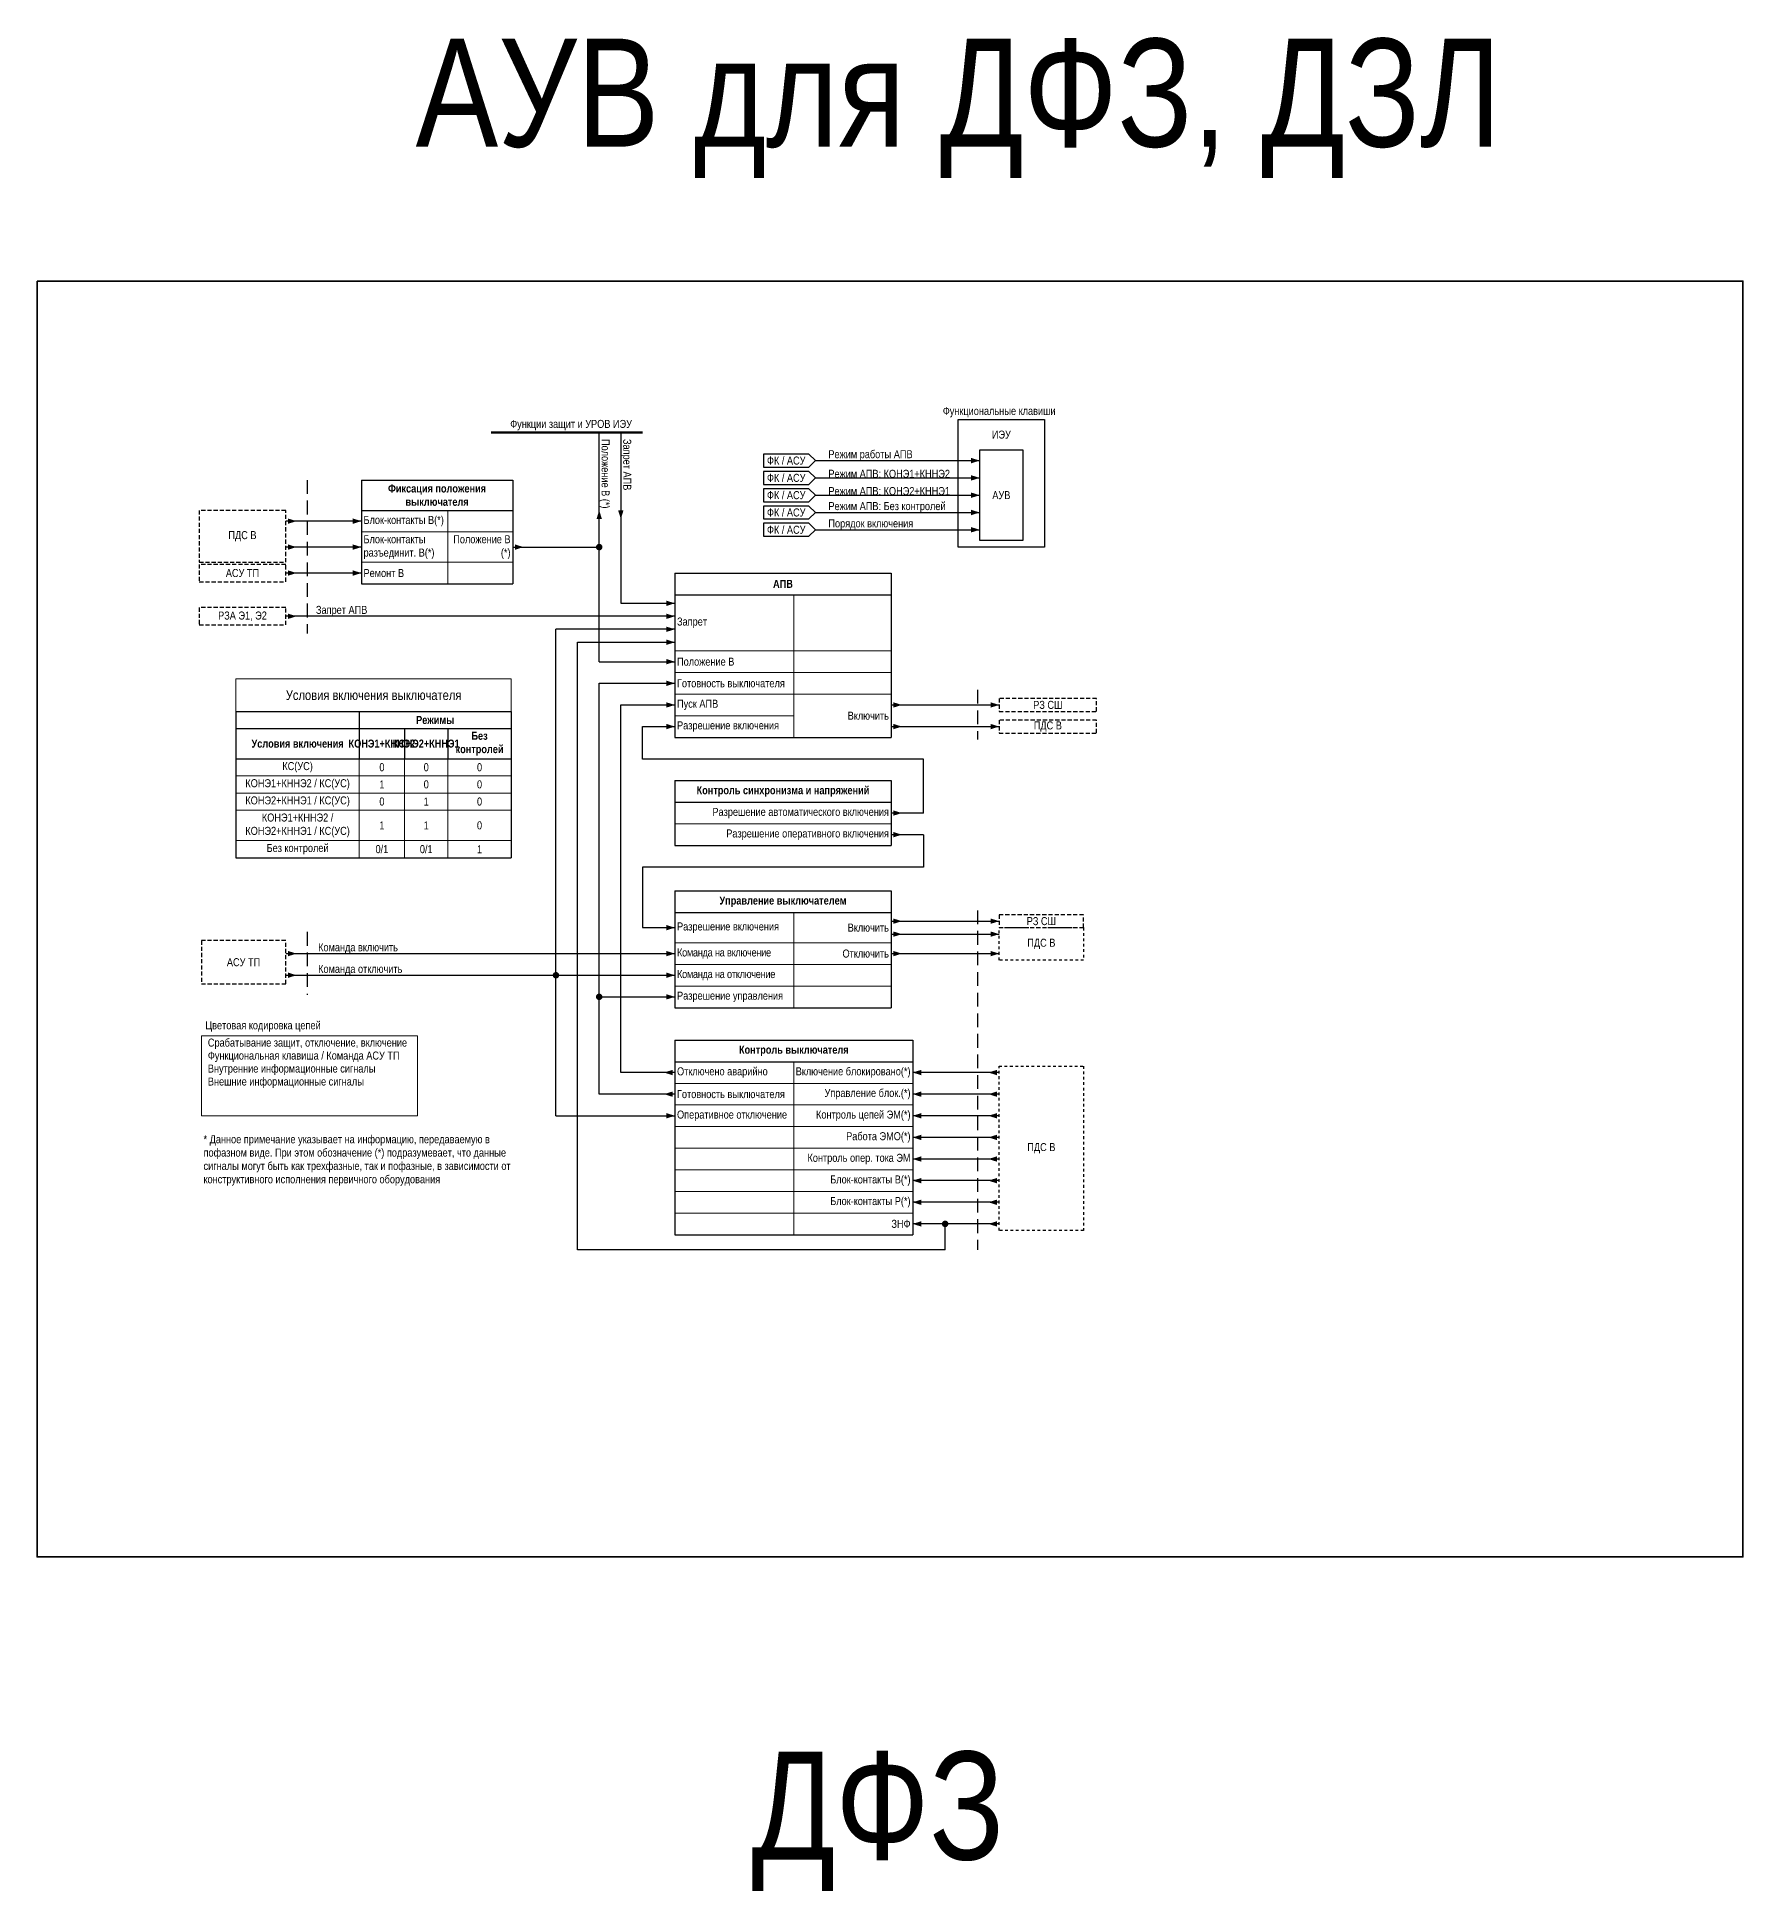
# Model space of a CAD drawing. Header units: millimetres. Extents: x -14593 to 14732, y -17400 to 5232.
# Drawn here: x 1910 to 2699, y -5269 to -4412 of the extents above; entities that cross this region are included whole.
import ezdxf
from ezdxf.enums import TextEntityAlignment as Align

# ---------------------------------------------------------------- set-up
doc = ezdxf.new("R2010")
doc.units = ezdxf.units.MM
doc.linetypes.add('JIS_02_1.2', pattern=[2.5, 1.25, -1.25])
doc.linetypes.add('штриховая2', pattern=[9.525, 6.35, -3.175])
for name, color, linetype, lineweight in [('Основная', 7, 'Continuous', 30), ('Отключение_включение', 1, 'Continuous', 30), ('Тонкая', 7, 'Continuous', 18), ('Цепи внешние', 84, 'Continuous', 30), ('Цепи внутренние', 5, 'Continuous', 30), ('Цепь - ФК и АСУ', 132, 'Continuous', 30)]:
    doc.layers.add(name, color=color, linetype=linetype, lineweight=lineweight)
doc.layers.add('Рамка', color=8, linetype='Continuous', lineweight=35, plot=False)
doc.styles.add('Narrow', font='ARIALN.TTF')
doc.styles.add('Табл дан', font='ARIALN.TTF')
doc.styles.add('Табл загол', font='ARIALNB.TTF')
doc.styles.add('Табл назв', font='ARIALN.TTF')

# ---------------------------------------------------------------- blocks, each defined once
blk = doc.blocks.new('*T190')
at = {"layer": 'Основная', "color": 0, "linetype": 'ByBlock', "lineweight": -2, "transparency": 16777216}
for p, q in [((0, 0), (100, 0)), ((0, 0), (0, -10)), ((100, 0), (100, -10))]:
    blk.add_line(p, q, dxfattribs=at)
at = {"layer": 'Основная', "color": 0, "linetype": 'ByBlock', "lineweight": 30, "transparency": 16777216}
for p, q in [((0, -10), (100, -10)), ((0, -10), (0, -76)), ((100, -10), (100, -76)), ((0, -76), (100, -76))]:
    blk.add_line(p, q, dxfattribs=at)
at = {"layer": 'Основная', "color": 0, "linetype": 'ByBlock', "lineweight": 18, "transparency": 16777216}
for p, q in [((55, -10), (55, -76)), ((0, -36), (100, -36)), ((0, -46), (100, -46)), ((0, -56), (100, -56)), ((0, -66), (55, -66))]:
    blk.add_line(p, q, dxfattribs=at)
at = {"layer": 'Основная', "color": 0, "transparency": 16777216, "char_height": 3.7}
for s, insert, width, attachment_point, style in [('{\\C256;АПВ}', (50, -5), 97, 5, 'Табл загол'), ('Запрет', (1, -23), 53, 4, 'Табл дан'), ('Положение В', (1, -41), 53, 4, 'Табл дан'), ('Готовность выключателя', (1, -51), 53, 4, 'Табл дан'), ('Пуск АПВ', (1, -61), 53, 4, 'Табл дан'), ('Включить', (99, -66), 43, 6, 'Табл дан'), ('Разрешение включения', (1, -71), 53, 4, 'Табл дан')]:
    blk.add_mtext(s, dxfattribs=dict(at, insert=insert, width=width, attachment_point=attachment_point, style=style))
blk = doc.blocks.new('*T191')
at = {"layer": 'Основная', "color": 0, "linetype": 'ByBlock', "lineweight": -2, "transparency": 16777216}
for p, q in [((0, 0), (110, 0)), ((0, 0), (0, -10)), ((110, 0), (110, -10))]:
    blk.add_line(p, q, dxfattribs=at)
at = {"layer": 'Основная', "color": 0, "linetype": 'ByBlock', "lineweight": 30, "transparency": 16777216}
for p, q in [((0, -10), (110, -10)), ((0, -10), (0, -90)), ((110, -10), (110, -90)), ((0, -90), (110, -90))]:
    blk.add_line(p, q, dxfattribs=at)
at = {"layer": 'Основная', "color": 0, "linetype": 'ByBlock', "lineweight": 18, "transparency": 16777216}
for p, q in [((55, -10), (55, -90)), ((0, -20), (110, -20)), ((0, -30), (110, -30)), ((0, -40), (110, -40)), ((0, -50), (110, -50)), ((0, -60), (110, -60)), ((0, -70), (110, -70)), ((0, -80), (110, -80))]:
    blk.add_line(p, q, dxfattribs=at)
at = {"layer": 'Основная', "color": 0, "transparency": 16777216, "char_height": 3.7}
for s, insert, width, attachment_point, style in [('Контроль выключателя', (55, -5), 107, 5, 'Табл загол'), ('Отключено аварийно', (1, -15), 53, 4, 'Табл дан'), ('Включение блокировано(*)', (109, -15), 53, 6, 'Табл дан'), ('Готовность выключателя', (1, -25), 53, 4, 'Табл дан'), ('Управление блок.(*)', (109, -25), 53, 6, 'Табл дан'), ('Оперативное отключение', (1, -35), 53, 4, 'Табл дан'), ('Контроль цепей ЭМ(*)', (109, -35), 53, 6, 'Табл дан'), ('Работа ЭМО(*) ', (109, -45), 53, 6, 'Табл дан'), ('Контроль опер. тока ЭМ', (109, -55), 53, 6, 'Табл дан'), ('Блок-контакты В(*)', (109, -65), 53, 6, 'Табл дан'), ('Блок-контакты Р(*)', (109, -75), 53, 6, 'Табл дан'), ('ЗНФ', (109, -85), 53, 6, 'Табл дан')]:
    blk.add_mtext(s, dxfattribs=dict(at, insert=insert, width=width, attachment_point=attachment_point, style=style))
blk = doc.blocks.new('*T189')
at = {"layer": 'Основная', "color": 0, "linetype": 'ByBlock', "lineweight": -2, "transparency": 16777216}
for p, q in [((0, 0), (100, 0)), ((0, 0), (0, -10)), ((100, 0), (100, -10))]:
    blk.add_line(p, q, dxfattribs=at)
at = {"layer": 'Основная', "color": 0, "linetype": 'ByBlock', "lineweight": 30, "transparency": 16777216}
for p, q in [((0, -10), (100, -10)), ((0, -10), (0, -54)), ((100, -10), (100, -54)), ((0, -54), (100, -54))]:
    blk.add_line(p, q, dxfattribs=at)
at = {"layer": 'Основная', "color": 0, "linetype": 'ByBlock', "lineweight": 18, "transparency": 16777216}
for p, q in [((55, -10), (55, -54)), ((0, -24), (100, -24)), ((0, -34), (100, -34)), ((0, -44), (100, -44))]:
    blk.add_line(p, q, dxfattribs=at)
at = {"layer": 'Основная', "color": 0, "transparency": 16777216, "char_height": 3.7}
for s, insert, width, attachment_point, style in [('Управление выключателем', (50, -5), 97, 5, 'Табл загол'), ('Разрешение включения', (1, -17), 53, 4, 'Табл дан'), ('Включить', (99, -17), 43, 6, 'Табл дан'), ('{\\T0.95;Команда на включение}', (1, -29), 53, 4, 'Табл дан'), ('Отключить', (99, -29), 43, 6, 'Табл дан'), ('{\\T0.95;Команда на отключение}', (1, -39), 53, 4, 'Табл дан'), ('Разрешение управления', (1, -49), 53, 4, 'Табл дан')]:
    blk.add_mtext(s, dxfattribs=dict(at, insert=insert, width=width, attachment_point=attachment_point, style=style))
blk = doc.blocks.new('Point')
at = {"layer": 'Основная', "color": 0, "const_width": 1.5}
blk.add_lwpolyline([(-0.75, 0, 1), (0.75, 0, 1)], format="xyb", close=True, dxfattribs=at)
blk = doc.blocks.new('*T188')
at = {"layer": 'Основная', "color": 0, "linetype": 'ByBlock', "lineweight": -2, "transparency": 16777216}
for p, q in [((0, 0), (70, 0)), ((0, 0), (0, -14.03)), ((70, 0), (70, -14.03))]:
    blk.add_line(p, q, dxfattribs=at)
at = {"layer": 'Основная', "color": 0, "linetype": 'ByBlock', "lineweight": 30, "transparency": 16777216}
for p, q in [((0, -14.03), (70, -14.03)), ((0, -14.03), (0, -48.05)), ((70, -14.03), (70, -48.05)), ((0, -48.05), (70, -48.05))]:
    blk.add_line(p, q, dxfattribs=at)
at = {"layer": 'Основная', "color": 0, "linetype": 'ByBlock', "lineweight": 18, "transparency": 16777216}
for p, q in [((40, -14.03), (40, -48.05)), ((0, -24.03), (70, -24.03)), ((0, -38.05), (70, -38.05))]:
    blk.add_line(p, q, dxfattribs=at)
at = {"layer": 'Основная', "color": 0, "transparency": 16777216, "char_height": 3.7}
for s, insert, width, attachment_point, style in [('Фиксация положения выключателя', (35, -7.02), 67, 5, 'Табл загол'), ('Блок-контакты В(*)', (1, -19.03), 38, 4, 'Табл дан'), ('Блок-контакты разъединит. В(*)', (1, -31.04), 38, 4, 'Табл дан'), ('\\A1;Положение В (*)', (69, -31.04), 28, 6, 'Табл дан'), ('Ремонт В', (1, -43.05), 38, 4, 'Табл дан')]:
    blk.add_mtext(s, dxfattribs=dict(at, insert=insert, width=width, attachment_point=attachment_point, style=style))
blk = doc.blocks.new('*T347')
at = {"layer": 'Основная', "color": 0, "linetype": 'ByBlock', "lineweight": -2, "transparency": 16777216}
for p, q in [((0, 0), (100, 0)), ((0, 0), (0, -10)), ((100, 0), (100, -10))]:
    blk.add_line(p, q, dxfattribs=at)
at = {"layer": 'Основная', "color": 0, "linetype": 'ByBlock', "lineweight": 30, "transparency": 16777216}
for p, q in [((0, -10), (100, -10)), ((0, -10), (0, -30)), ((100, -10), (100, -30)), ((0, -30), (100, -30))]:
    blk.add_line(p, q, dxfattribs=at)
at = {"layer": 'Основная', "color": 0, "linetype": 'ByBlock', "lineweight": 18, "transparency": 16777216}
blk.add_line((0, -20), (100, -20), dxfattribs=at)
at = {"layer": 'Основная', "color": 0, "transparency": 16777216, "char_height": 3.7}
for s, insert, width, attachment_point, style in [('{\\C256;Контроль синхронизма и напряжений}', (50, -5), 97, 5, 'Табл загол'), ('Разрешение автоматического включения', (99, -15), 98, 6, 'Табл дан'), ('Разрешение оперативного включения', (99, -25), 98, 6, 'Табл дан')]:
    blk.add_mtext(s, dxfattribs=dict(at, insert=insert, width=width, attachment_point=attachment_point, style=style))
blk = doc.blocks.new('*T348')
at = {"layer": 'Defpoints', "color": 8, "linetype": 'ByBlock', "lineweight": 0, "transparency": 16777216}
for p, q in [((0, 0), (127.3, 0)), ((0, 0), (0, -15)), ((127.3, 0), (127.3, -15))]:
    blk.add_line(p, q, dxfattribs=at)
at = {"layer": 'Основная', "color": 0, "linetype": 'ByBlock', "lineweight": -2, "transparency": 16777216}
for p, q in [((0, -15), (127.3, -15)), ((0, -15), (0, -36.86)), ((57, -15), (57, -36.86)), ((127.3, -15), (127.3, -36.86)), ((0, -22.93), (127.3, -22.93)), ((78, -22.93), (78, -36.86)), ((98, -22.93), (98, -36.86))]:
    blk.add_line(p, q, dxfattribs=at)
at = {"layer": 'Основная', "color": 0, "linetype": 'ByBlock', "lineweight": 30, "transparency": 16777216}
for p, q in [((0, -36.86), (127.3, -36.86)), ((0, -36.86), (0, -82.68)), ((127.3, -36.86), (127.3, -82.68)), ((0, -82.68), (127.3, -82.68))]:
    blk.add_line(p, q, dxfattribs=at)
at = {"layer": 'Основная', "color": 0, "linetype": 'ByBlock', "lineweight": 18, "transparency": 16777216}
for p, q in [((57, -36.86), (57, -82.68)), ((78, -36.86), (78, -82.68)), ((98, -36.86), (98, -82.68)), ((0, -44.8), (127.3, -44.8)), ((0, -52.73), (127.3, -52.73)), ((0, -60.66), (127.3, -60.66)), ((0, -74.75), (127.3, -74.75))]:
    blk.add_line(p, q, dxfattribs=at)
at = {"layer": 'Основная', "color": 0, "transparency": 16777216, "attachment_point": 5}
for s, insert, char_height, width, style in [('Условия включения выключателя', (63.65, -7.5), 4.5, 124.3, 'Табл назв'), ('Режимы', (92.15, -18.97), 3.7, 67.3, 'Табл загол'), ('{\\C256;Без контролей}', (112.65, -29.9), 3.7, 26.3, 'Табл загол'), ('Условия включения', (28.5, -29.9), 3.7, 54, 'Табл загол'), ('КОНЭ1+КННЭ2', (67.5, -29.9), 3.7, 18, 'Табл загол'), ('КОНЭ2+КННЭ1', (88, -29.9), 3.7, 17, 'Табл загол'), ('КС(УС)', (28.5, -40.83), 3.7, 55, 'Табл дан'), ('0', (67.5, -40.83), 3.7, 19, 'Табл дан'), ('0', (88, -40.83), 3.7, 18, 'Табл дан'), ('0', (112.65, -40.83), 3.7, 27.3, 'Табл дан'), ('КОНЭ1+КННЭ2 / КС(УС)', (28.5, -48.76), 3.7, 55, 'Табл дан'), ('1', (67.5, -48.76), 3.7, 19, 'Табл дан'), ('0', (88, -48.76), 3.7, 18, 'Табл дан'), ('0', (112.65, -48.76), 3.7, 27.3, 'Табл дан'), ('КОНЭ2+КННЭ1 / КС(УС)', (28.5, -56.7), 3.7, 55, 'Табл дан'), ('0', (67.5, -56.7), 3.7, 19, 'Табл дан'), ('1', (88, -56.7), 3.7, 18, 'Табл дан'), ('0', (112.65, -56.7), 3.7, 27.3, 'Табл дан'), ('КОНЭ1+КННЭ2 / КОНЭ2+КННЭ1 / КС(УС)', (28.5, -67.71), 3.7, 55, 'Табл дан'), ('1', (67.5, -67.71), 3.7, 19, 'Табл дан'), ('1', (88, -67.71), 3.7, 18, 'Табл дан'), ('0', (112.65, -67.71), 3.7, 27.3, 'Табл дан'), ('Без контролей', (28.5, -78.71), 3.7, 55, 'Табл дан'), ('\\A1;{\\H1x;0/1}', (67.5, -78.71), 3.7, 19, 'Табл дан'), ('\\A1;{\\H1x;0/1}', (88, -78.71), 3.7, 18, 'Табл дан'), ('1', (112.65, -78.71), 3.7, 27.3, 'Табл дан')]:
    blk.add_mtext(s, dxfattribs=dict(at, insert=insert, char_height=char_height, width=width, style=style))

msp = doc.modelspace()

# ---------------------------------------------------------------- linework, layer by layer
at = {"layer": 'Основная'}
msp.add_lwpolyline([(2336, -4589), (2376, -4589), (2376, -4648), (2336, -4648)], close=True, dxfattribs=at)
at = {"layer": 'Основная', "ltscale": 0.3}
msp.add_lwpolyline([(2346, -4603), (2366, -4603), (2366, -4645), (2346, -4645)], close=True, dxfattribs=at)
at = {"layer": 'Отключение_включение', "ltscale": 0.3}
for points in [[(2150, -4911), (2150, -4686)], [(2205, -4686), (2150, -4686)], [(2305, -4731), (2355, -4731)], [(2305, -4827), (2355, -4827)], [(2025, -4836), (2205, -4836)], [(2305, -4836), (2355, -4836)], [(2025, -4846), (2205, -4846)]]:
    msp.add_lwpolyline(points, dxfattribs=at)
for points in [[(2205, -4686, 0, 2.5, 0), (2201, -4686, 0, 0, 0)], [(2310, -4731, 0, 2.5, 0), (2306, -4731, 0, 0, 0)], [(2355, -4731, 0, 2.5, 0), (2351, -4731, 0, 0, 0)], [(2310, -4827, 0, 2.5, 0), (2306, -4827, 0, 0, 0)], [(2355, -4827, 0, 2.5, 0), (2351, -4827, 0, 0, 0)], [(2030, -4836, 0, 2.5, 0), (2026, -4836, 0, 0, 0)], [(2205, -4836, 0, 2.5, 0), (2201, -4836, 0, 0, 0)], [(2310, -4836, 0, 2.5, 0), (2306, -4836, 0, 0, 0)], [(2355, -4836, 0, 2.5, 0), (2351, -4836, 0, 0, 0)], [(2030, -4846, 0, 2.5, 0), (2026, -4846, 0, 0, 0)], [(2205, -4846, 0, 2.5, 0), (2201, -4846, 0, 0, 0)], [(2205, -4911, 0, 2.5, 0), (2201, -4911, 0, 0, 0)]]:
    msp.add_lwpolyline(points, format="xyseb", dxfattribs=at)
at = {"layer": 'Отключение_включение'}
msp.add_lwpolyline([(2150, -4911), (2205, -4911)], dxfattribs=at)
at = {"layer": 'Рамка', "color": 1}
msp.add_lwpolyline([(1910, -4525), (2699, -4525), (2699, -5115), (1910, -5115)], close=True, dxfattribs=at)
at = {"layer": 'Тонкая', "ltscale": 0.3}
msp.add_lwpolyline([(1986, -4874), (2086, -4874), (2086, -4911), (1986, -4911)], close=True, dxfattribs=at)
at = {"layer": 'Цепи внешние', "linetype": 'штриховая2', "ltscale": 0.3}
for points in [[(2025, -4631), (1985, -4631), (1985, -4655), (2025, -4655)], [(2025, -4656), (1985, -4656), (1985, -4664), (2025, -4664)], [(2025, -4676), (1985, -4676), (1985, -4684), (2025, -4684)], [(2400, -4718), (2355, -4718), (2355, -4724), (2400, -4724)], [(2400, -4728), (2355, -4728), (2355, -4734), (2400, -4734)], [(2394, -4818), (2355, -4818), (2355, -4824), (2394, -4824)], [(2025, -4830), (1986, -4830), (1986, -4850), (2025, -4850)]]:
    msp.add_lwpolyline(points, close=True, dxfattribs=at)
at = {"layer": 'Цепи внешние', "ltscale": 0.3}
for points in [[(2030, -4636, 0, 2.5, 0), (2026, -4636, 0, 0, 0)], [(2060, -4636, 0, 2.5, 0), (2056, -4636, 0, 0, 0)], [(2030, -4648, 0, 2.5, 0), (2026, -4648, 0, 0, 0)], [(2060, -4648, 0, 2.5, 0), (2056, -4648, 0, 0, 0)], [(2030, -4660, 0, 2.5, 0), (2026, -4660, 0, 0, 0)], [(2060, -4660, 0, 2.5, 0), (2056, -4660, 0, 0, 0)], [(2030, -4680, 0, 2.5, 0), (2026, -4680, 0, 0, 0)], [(2205, -4680, 0, 2.5, 0), (2201, -4680, 0, 0, 0)], [(2205, -4692, 0, 2.5, 0), (2201, -4692, 0, 0, 0)], [(2310, -4721, 0, 2.5, 0), (2306, -4721, 0, 0, 0)], [(2355, -4721, 0, 2.5, 0), (2351, -4721, 0, 0, 0)], [(2310, -4821, 0, 2.5, 0), (2306, -4821, 0, 0, 0)], [(2355, -4821, 0, 2.5, 0), (2351, -4821, 0, 0, 0)], [(2315, -4891, 0, 2.5, 0), (2319, -4891, 0, 0, 0)], [(2350, -4891, 0, 2.5, 0), (2354, -4891, 0, 0, 0)], [(2315, -4901, 0, 2.5, 0), (2319, -4901, 0, 0, 0)], [(2350, -4901, 0, 2.5, 0), (2354, -4901, 0, 0, 0)], [(2315, -4911, 0, 2.5, 0), (2319, -4911, 0, 0, 0)], [(2350, -4911, 0, 2.5, 0), (2354, -4911, 0, 0, 0)], [(2315, -4921, 0, 2.5, 0), (2319, -4921, 0, 0, 0)], [(2350, -4921, 0, 2.5, 0), (2354, -4921, 0, 0, 0)], [(2315, -4931, 0, 2.5, 0), (2319, -4931, 0, 0, 0)], [(2350, -4931, 0, 2.5, 0), (2354, -4931, 0, 0, 0)], [(2315, -4941, 0, 2.5, 0), (2319, -4941, 0, 0, 0)], [(2350, -4941, 0, 2.5, 0), (2354, -4941, 0, 0, 0)], [(2315, -4951, 0, 2.5, 0), (2319, -4951, 0, 0, 0)], [(2350, -4951, 0, 2.5, 0), (2354, -4951, 0, 0, 0)], [(2315, -4961, 0, 2.5, 0), (2319, -4961, 0, 0, 0)], [(2350, -4961, 0, 2.5, 0), (2354, -4961, 0, 0, 0)]]:
    msp.add_lwpolyline(points, format="xyseb", dxfattribs=at)
at = {"layer": 'Цепи внешние'}
for points in [[(2060, -4636), (2025, -4636)], [(2060, -4648), (2025, -4648)], [(2060, -4660), (2025, -4660)], [(2160, -4973), (2160, -4692)], [(2160, -4692), (2205, -4692)], [(2355, -4951), (2315, -4951)], [(2355, -4961), (2315, -4961)], [(2330, -4973), (2330, -4961)]]:
    msp.add_lwpolyline(points, dxfattribs=at)
at = {"layer": 'Цепи внешние', "ltscale": 0.3}
for points in [[(2205, -4680), (2025, -4680)], [(2305, -4721), (2355, -4721)], [(2305, -4821), (2355, -4821)], [(2355, -4891), (2315, -4891)], [(2355, -4901), (2315, -4901)], [(2355, -4911), (2355, -4911), (2355, -4911), (2315, -4911)], [(2355, -4921), (2355, -4921), (2355, -4921), (2315, -4921)], [(2355, -4931), (2355, -4931), (2355, -4931), (2315, -4931)], [(2355, -4941), (2355, -4941), (2355, -4941), (2315, -4941)], [(2330, -4973), (2160, -4973)]]:
    msp.add_lwpolyline(points, dxfattribs=at)
at = {"layer": 'Цепи внешние', "linetype": 'JIS_02_1.2'}
for points in [[(2355, -4824), (2394, -4824), (2394, -4839), (2355, -4839)], [(2355, -4888), (2394, -4888), (2394, -4964), (2355, -4964)]]:
    msp.add_lwpolyline(points, close=True, dxfattribs=at)
at = {"layer": 'Цепи внутренние'}
for p, q in [((2320, -4771), (2305, -4771)), ((2320, -4781), (2305, -4781))]:
    msp.add_line(p, q, dxfattribs=at)
at = {"layer": 'Цепи внутренние', "lineweight": 60}
msp.add_lwpolyline([(2120, -4595), (2190, -4595)], dxfattribs=at)
at = {"layer": 'Цепи внутренние', "ltscale": 0.3}
for points in [[(2170, -4701), (2170, -4595)], [(2170, -4901), (2170, -4711)], [(2180, -4891), (2180, -4721)], [(2170, -4856), (2205, -4856)], [(2205, -4891), (2180, -4891)], [(2205, -4901), (2170, -4901)]]:
    msp.add_lwpolyline(points, dxfattribs=at)
at = {"layer": 'Цепи внутренние'}
for points in [[(2180, -4595), (2180, -4674)], [(2130, -4648), (2170, -4648)], [(2180, -4674), (2205, -4674)], [(2170, -4701), (2205, -4701)], [(2170, -4711), (2205, -4711)], [(2180, -4721), (2205, -4721)], [(2190, -4746), (2190, -4731)], [(2190, -4731), (2205, -4731)], [(2320, -4746), (2190, -4746)], [(2320, -4771), (2320, -4746)], [(2320, -4781), (2320, -4796)], [(2320, -4796), (2190, -4796)], [(2190, -4796), (2190, -4824)], [(2190, -4824), (2205, -4824)]]:
    msp.add_lwpolyline(points, dxfattribs=at)
at = {"layer": 'Цепи внутренние', "linetype": 'штриховая2'}
for points in [[(2035, -4617), (2035, -4688)], [(2345, -4714), (2345, -4737)], [(2345, -4816), (2345, -4973)], [(2035, -4826), (2035, -4855)]]:
    msp.add_lwpolyline(points, dxfattribs=at)
at = {"layer": 'Цепи внутренние', "ltscale": 0.3}
for points in [[(2170, -4631, 0, 2.5, 0), (2170, -4635, 0, 0, 0)], [(2180, -4635, 0, 2.5, 0), (2180, -4631, 0, 0, 0)], [(2135, -4648, 0, 2.5, 0), (2131, -4648, 0, 0, 0)], [(2205, -4674, 0, 2.5, 0), (2201, -4674, 0, 0, 0)], [(2205, -4701, 0, 2.5, 0), (2201, -4701, 0, 0, 0)], [(2205, -4711, 0, 2.5, 0), (2201, -4711, 0, 0, 0)], [(2205, -4721, 0, 2.5, 0), (2201, -4721, 0, 0, 0)], [(2205, -4731, 0, 2.5, 0), (2201, -4731, 0, 0, 0)], [(2310, -4771, 0, 2.5, 0), (2306, -4771, 0, 0, 0)], [(2310, -4781, 0, 2.5, 0), (2306, -4781, 0, 0, 0)], [(2205, -4824, 0, 2.5, 0), (2201, -4824, 0, 0, 0)], [(2205, -4856, 0, 2.5, 0), (2201, -4856, 0, 0, 0)], [(2200, -4891, 0, 2.5, 0), (2204, -4891, 0, 0, 0)], [(2200, -4901, 0, 2.5, 0), (2204, -4901, 0, 0, 0)]]:
    msp.add_lwpolyline(points, format="xyseb", dxfattribs=at)
at = {"layer": 'Цепь - ФК и АСУ', "ltscale": 0.3}
for points in [[(2270, -4608), (2267, -4605), (2246, -4605), (2246, -4611), (2267, -4611), (2270, -4608)], [(2270, -4616), (2267, -4613), (2246, -4613), (2246, -4619), (2267, -4619), (2270, -4616)], [(2270, -4624), (2267, -4621), (2246, -4621), (2246, -4627), (2267, -4627), (2270, -4624)], [(2270, -4632), (2267, -4629), (2246, -4629), (2246, -4635), (2267, -4635), (2270, -4632)], [(2270, -4640), (2267, -4637), (2246, -4637), (2246, -4643), (2267, -4643), (2270, -4640)]]:
    msp.add_lwpolyline(points, dxfattribs=at)
at = {"layer": 'Цепь - ФК и АСУ'}
for points in [[(2270, -4608), (2346, -4608)], [(2270, -4616), (2346, -4616)], [(2270, -4624), (2346, -4624)], [(2270, -4632), (2346, -4632)], [(2270, -4640), (2346, -4640)]]:
    msp.add_lwpolyline(points, dxfattribs=at)
at = {"layer": 'Цепь - ФК и АСУ', "ltscale": 0.3}
for points in [[(2346, -4608, 0, 2.5, 0), (2342, -4608, 0, 0, 0)], [(2346, -4616, 0, 2.5, 0), (2342, -4616, 0, 0, 0)], [(2346, -4624, 0, 2.5, 0), (2342, -4624, 0, 0, 0)], [(2346, -4632, 0, 2.5, 0), (2342, -4632, 0, 0, 0)], [(2346, -4640, 0, 2.5, 0), (2342, -4640, 0, 0, 0)]]:
    msp.add_lwpolyline(points, format="xyseb", dxfattribs=at)

# ---------------------------------------------------------------- block references
for name, p in [('*T188', (2060, -4616.97)), ('*T190', (2205, -4660)), ('*T348', (2002, -4709)), ('*T347', (2204.99, -4756)), ('*T189', (2205, -4807)), ('*T191', (2205, -4876))]:
    msp.add_blockref(name, p)
at = {"layer": 'Отключение_включение'}
msp.add_blockref('Point', (2150, -4846), dxfattribs=at)
at = {"layer": 'Цепи внешние'}
msp.add_blockref('Point', (2330, -4961), dxfattribs=at)
at = {"layer": 'Цепи внутренние'}
for p in [(2170, -4648), (2170, -4856)]:
    msp.add_blockref('Point', p, dxfattribs=at)

# ---------------------------------------------------------------- texts
at = {"layer": 'Основная', "color": 2, "style": 'Narrow'}
for s, p in [('АУВ для ДФЗ, ДЗЛ', (2085.09, -4462.84)), ('ДФЗ', (2240.45, -5255))]:
    msp.add_text(s, height=50, dxfattribs=at).set_placement(p)
at = {"layer": 'Основная', "style": 'Narrow'}
msp.add_text('Цветовая кодировка цепей', height=3.7, dxfattribs=at).set_placement((2014.5, -4871), align=Align.CENTER)
at = {"layer": 'Основная', "char_height": 3.7, "style": 'Narrow'}
for s, insert, width, attachment_point in [('Функциональные клавиши', (2355, -4588), 94, 8), ('Функции защит и УРОВ ИЭУ', (2157, -4594), 70, 8), ('ИЭУ', (2356, -4596), 40, 5), ('Режим работы АПВ', (2276, -4608), 99, 7), ('ФК / АСУ', (2256.5, -4608), 21, 5), ('Режим АПВ: {\\C0;КОНЭ1+КННЭ2}', (2276, -4616), 99, 7), ('ФК / АСУ', (2256.5, -4616), 21, 5), ('Режим АПВ:{\\C0; КОНЭ2+КННЭ1}', (2276, -4624), 99, 7), ('ФК / АСУ', (2256.5, -4624), 21, 5), ('Режим АПВ: Без контролей', (2276, -4632), 99, 7), ('АУВ', (2356, -4624), 20, 5), ('ФК / АСУ', (2256.5, -4632), 21, 5), ('ФК / АСУ', (2256.5, -4640), 21, 5), ('Порядок включения', (2276, -4640), 99, 7), ('ПДС В', (2005, -4643), 40, 5), ('АСУ ТП', (2005, -4660), 40, 5), ('РЗА Э1, Э2', (2005, -4680), 40, 5), ('Запрет АПВ', (2039, -4680), 39, 7), ('РЗ СШ', (2377.5, -4721), 45, 5), ('ПДС В', (2377.5, -4731), 45, 5), ('РЗ СШ', (2374.5, -4821), 39, 5), ('Команда включить', (2040, -4836), 62, 7), ('ПДС В', (2374.5, -4831.5), 39, 5), ('АСУ ТП', (2005.5, -4840), 39, 5), ('Команда отключить', (2040, -4846), 62, 7), ('* Данное примечание указывает на информацию, передаваемую в пофазном виде. При этом обозначение (*) подразумевает, что данные сигналы могут быть как трехфазные, так и пофазные, в зависимости от конструктивного исполнения первичного оборудования', (1987, -4920), 143, 1), ('ПДС В', (2374.5, -4926), 39, 5)]:
    msp.add_mtext(s, dxfattribs=dict(at, insert=insert, width=width, attachment_point=attachment_point))
at = {"layer": 'Основная', "char_height": 3.7, "attachment_point": 7, "rotation": 270, "style": 'Narrow'}
for s, insert, width in [('Положение В (*)', (2170, -4598), 32), ('Запрет АПВ', (2180, -4598), 27)]:
    msp.add_mtext(s, dxfattribs=dict(at, insert=insert, width=width))
at = {"layer": 'Отключение_включение', "style": 'Narrow'}
msp.add_text('Срабатывание защит, отключение, включение', height=3.7, dxfattribs=at).set_placement((1989, -4879))
at = {"layer": 'Цепи внешние', "style": 'Narrow'}
msp.add_text('Внешние информационные сигналы', height=3.7, dxfattribs=at).set_placement((1989, -4897))
at = {"layer": 'Цепи внутренние', "style": 'Narrow'}
msp.add_text('Внутренние информационные сигналы', height=3.7, dxfattribs=at).set_placement((1989, -4891))
at = {"layer": 'Цепь - ФК и АСУ', "style": 'Narrow'}
msp.add_text('Функциональная клавиша / Команда АСУ ТП', height=3.7, dxfattribs=at).set_placement((1989, -4885))

doc.saveas('drawing.dxf')
